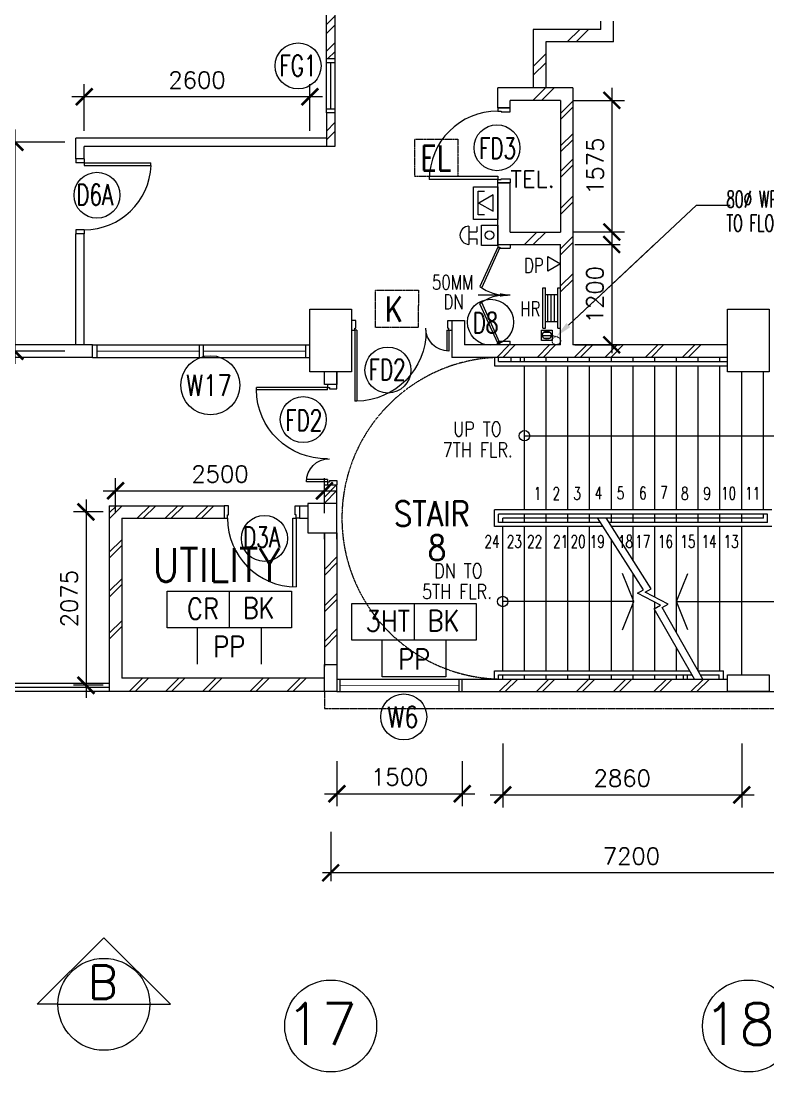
# Model space of a CAD drawing. Extents: x 2332957 to 2465864, y -1012926 to -914299.
# Drawn here: x 2412076 to 2421017, y -1001364 to -988787 of the extents above; entities that cross this region are included whole.
import ezdxf
from ezdxf.enums import TextEntityAlignment as Align

# ---------------------------------------------------------------- set-up
doc = ezdxf.new("R2010")
doc.units = 0
doc.header["$LTSCALE"] = 15
doc.header["$MEASUREMENT"] = 0
doc.header["$PDMODE"] = 34
for name, pattern in [('DASHDOT', [1, 0.5, -0.25, 0, -0.25]), ('DIVIDE', [1.25, 0.5, -0.25, 0, -0.25, 0, -0.25]), ('HIDDEN', [0.375, 0.25, -0.125])]:
    doc.linetypes.add(name, pattern=pattern)
doc.layers.get('0').update_dxf_attribs({"linetype": 'CONTINUOUS'})
doc.layers.get('DEFPOINTS').update_dxf_attribs({"linetype": 'CONTINUOUS'})
for name, color, linetype in [('-EL & K', 10, 'CONTINUOUS'), ('-FF', 240, 'CONTINUOUS'), ('AR', 7, 'CONTINUOUS'), ('COL', 3, 'CONTINUOUS'), ('DIM', 7, 'CONTINUOUS'), ('DOOR', 5, 'CONTINUOUS'), ('DR', 7, 'CONTINUOUS'), ('DR-T', 7, 'CONTINUOUS'), ('extension', 1, 'CONTINUOUS'), ('FG-T', 7, 'CONTINUOUS'), ('FIT', 5, 'CONTINUOUS'), ('GRID-T', 7, 'CONTINUOUS'), ('H', 1, 'CONTINUOUS'), ('hatch', 7, 'CONTINUOUS'), ('LEG-T', 7, 'CONTINUOUS'), ('LINE', 7, 'CONTINUOUS'), ('partition', 7, 'CONTINUOUS'), ('PIPE', 5, 'DIVIDE'), ('rail', 1, 'CONTINUOUS'), ('stair', 7, 'CONTINUOUS'), ('T25', 7, 'CONTINUOUS'), ('T50', 4, 'CONTINUOUS'), ('TEX', 2, 'CONTINUOUS'), ('WALL', 2, 'CONTINUOUS'), ('WIN', 5, 'CONTINUOUS'), ('WIN-T', 7, 'CONTINUOUS'), ('WP', 50, 'DIVIDE')]:
    doc.layers.add(name, color=color, linetype=linetype)
doc.styles.add('125', font='romans.shx', dxfattribs={"width": 0.9, "height": 225})
doc.styles.add('E', font='ROMANS.SHX', dxfattribs={"width": 0.9})
doc.styles.add('ROMANS', font='romans')
doc.styles.get("Standard").update_dxf_attribs({"font": 'ROMANS.SHX'})
doc.dimstyles.new('STANDARD$0', dxfattribs={"dimscale": 0, "dimtxt": 8, "dimasz": 6, "dimexe": 1, "dimexo": 1, "dimgap": 3, "dimtad": 1, "dimdec": 0, "dimlfac": -1, "dimrnd": 1, "dimzin": 0, "dimdsep": 46, "dimtxsty": 'Standard', "dimcen": 0, "dimclrd": 5, "dimclre": 250, "dimadec": 0, "dimazin": 0, "dimtfac": 1, "dimtdec": 4, "dimtofl": 0, "dimtmove": 0, "dimatfit": 3, "dimfxl": 1, "dimtolj": 1, "dimtzin": 0, "dimarcsym": 0})

# ---------------------------------------------------------------- blocks, each defined once
blk = doc.blocks.new('D1200')
at = {"layer": 'DR', "color": 7}
for p, q in [((37, 115), (37, 965)), ((62, 115), (62, 965)), ((1138, 115), (1138, 364)), ((1163, 115), (1163, 365)), ((0, 115), (37, 115)), ((37, 115), (37, 90)), ((62, 115), (37, 115)), ((37, 90), (50, 90)), ((50, 90), (50, 0)), ((1138, 115), (1163, 115)), ((1150, 90), (1150, 0)), ((1150, 90), (1163, 90)), ((1163, 115), (1163, 90)), ((1163, 115), (1200, 115))]:
    blk.add_line(p, q, dxfattribs=at)
blk.add_arc((1163, 90), 275, 90, 180, dxfattribs=at)
at = {"layer": 'WIN', "color": 7}
for p, q in [((62, 965), (37, 965)), ((62, 965), (62, 965)), ((50, 0), (0, 0)), ((1150, 0), (1200, 0))]:
    blk.add_line(p, q, dxfattribs=at)
blk.add_arc((50, 125), 840, 359.3227, 89.147, dxfattribs=at)
blk = doc.blocks.new('_ARCHTICK')
at = {"color": 0, "linetype": 'ByBlock', "const_width": 0.15}
blk.add_lwpolyline([(-0.5, -0.5), (0.5, 0.5)], dxfattribs=at)
blk = doc.blocks.new('*D211')
at = {"layer": 'DEFPOINTS', "color": 0, "transparency": 16777216}
for p in [(2415783, -998391), (2422983, -998391), (2415783, -998981)]:
    blk.add_point(p, dxfattribs=at)
at = {"layer": 'DIM', "color": 7, "lineweight": -2, "transparency": 16777216}
for p, q in [((2415783, -998491), (2415783, -999081)), ((2422983, -998491), (2422983, -999081)), ((2423083, -998981), (2415683, -998981))]:
    blk.add_line(p, q, dxfattribs=at)
at = {"layer": 'DIM', "color": 7, "lineweight": -2, "transparency": 16777216, "xscale": 200, "yscale": 200, "zscale": 200}
for p, rotation in [((2415783, -998981), 180.0000000117561), ((2422983, -998981), 1.175611608061899e-08)]:
    blk.add_blockref('_ARCHTICK', p, dxfattribs=dict(at, rotation=rotation))
at = {"layer": 'DIM', "color": 7, "transparency": 16777216, "insert": (2419383, -998781), "char_height": 200, "attachment_point": 5, "rotation": 0, "style": 'ROMANS'}
blk.add_mtext('\\A1;7200', dxfattribs=at)
blk = doc.blocks.new('*D212')
at = {"layer": 'DEFPOINTS', "color": 0, "transparency": 16777216}
for p in [(2418605, -991462), (2418605, -992662), (2419146, -992662)]:
    blk.add_point(p, dxfattribs=at)
at = {"layer": 'DIM', "color": 7, "lineweight": -2, "transparency": 16777216}
for p, q in [((2419146, -991362), (2419146, -992762)), ((2418705, -991462), (2419246, -991462)), ((2418705, -992662), (2419246, -992662))]:
    blk.add_line(p, q, dxfattribs=at)
at = {"layer": 'DIM', "color": 7, "lineweight": -2, "transparency": 16777216, "xscale": 200, "yscale": 200, "zscale": 200}
for p, rotation in [((2419146, -991462), 90), ((2419146, -992662), 270)]:
    blk.add_blockref('_ARCHTICK', p, dxfattribs=dict(at, rotation=rotation))
at = {"layer": 'DIM', "color": 7, "transparency": 16777216, "insert": (2418946, -992062), "char_height": 200, "attachment_point": 5, "rotation": 90, "style": 'ROMANS'}
blk.add_mtext('\\A1;1200', dxfattribs=at)
blk = doc.blocks.new('*D335')
at = {"layer": 'DEFPOINTS', "color": 0, "linetype": 'Continuous', "transparency": 16777216}
for p in [(2418533, -989737), (2418533, -991312), (2419148, -991312)]:
    blk.add_point(p, dxfattribs=at)
at = {"layer": 'stair', "color": 7, "linetype": 'Continuous', "lineweight": -2, "transparency": 16777216}
for p, q in [((2419148, -989587), (2419148, -991462)), ((2418683, -989737), (2419298, -989737)), ((2418683, -991312), (2419298, -991312))]:
    blk.add_line(p, q, dxfattribs=at)
at = {"layer": 'stair', "color": 7, "linetype": 'Continuous', "lineweight": -2, "transparency": 16777216, "xscale": 200, "yscale": 200, "zscale": 200}
for p, rotation in [((2419148, -989737), 90), ((2419148, -991312), 270)]:
    blk.add_blockref('_ARCHTICK', p, dxfattribs=dict(at, rotation=rotation))
at = {"layer": 'stair', "color": 7, "linetype": 'Continuous', "transparency": 16777216, "insert": (2418948, -990525), "char_height": 200, "attachment_point": 5, "rotation": 90, "style": 'ROMANS'}
blk.add_mtext('\\A1;1575', dxfattribs=at)
blk = doc.blocks.new('*D213')
at = {"layer": 'DEFPOINTS', "color": 0, "transparency": 16777216}
for p in [(2417842, -997285), (2420702, -997285), (2420702, -998049)]:
    blk.add_point(p, dxfattribs=at)
at = {"layer": 'DIM', "color": 7, "lineweight": -2, "transparency": 16777216}
for p, q in [((2417842, -997435), (2417842, -998199)), ((2420702, -997435), (2420702, -998199)), ((2417692, -998049), (2420852, -998049))]:
    blk.add_line(p, q, dxfattribs=at)
at = {"layer": 'DIM', "color": 7, "lineweight": -2, "transparency": 16777216, "xscale": 200, "yscale": 200, "zscale": 200, "rotation": 180}
blk.add_blockref('_ARCHTICK', (2417842, -998049), dxfattribs=at)
at = {"layer": 'DIM', "color": 7, "lineweight": -2, "transparency": 16777216, "xscale": 200, "yscale": 200, "zscale": 200}
blk.add_blockref('_ARCHTICK', (2420702, -998049), dxfattribs=at)
at = {"layer": 'DIM', "color": 7, "transparency": 16777216, "insert": (2419272, -997849), "char_height": 200, "attachment_point": 5, "style": 'ROMANS'}
blk.add_mtext('\\A1;2860', dxfattribs=at)
blk = doc.blocks.new('*D214')
at = {"layer": 'DEFPOINTS', "color": 0, "linetype": 'Continuous', "transparency": 16777216}
for p in [(2415858, -997493), (2417358, -997493), (2417358, -998034)]:
    blk.add_point(p, dxfattribs=at)
at = {"layer": 'WIN', "color": 7, "linetype": 'Continuous', "lineweight": -2, "transparency": 16777216}
for p, q in [((2415858, -997643), (2415858, -998184)), ((2417358, -997643), (2417358, -998184)), ((2415708, -998034), (2417508, -998034))]:
    blk.add_line(p, q, dxfattribs=at)
at = {"layer": 'WIN', "color": 7, "linetype": 'Continuous', "lineweight": -2, "transparency": 16777216, "xscale": 200, "yscale": 200, "zscale": 200, "rotation": 180}
blk.add_blockref('_ARCHTICK', (2415858, -998034), dxfattribs=at)
at = {"layer": 'WIN', "color": 7, "linetype": 'Continuous', "lineweight": -2, "transparency": 16777216, "xscale": 200, "yscale": 200, "zscale": 200}
blk.add_blockref('_ARCHTICK', (2417358, -998034), dxfattribs=at)
at = {"layer": 'WIN', "color": 7, "linetype": 'Continuous', "transparency": 16777216, "insert": (2416608, -997834), "char_height": 200, "attachment_point": 5, "style": 'ROMANS'}
blk.add_mtext('\\A1;1500', dxfattribs=at)
blk = doc.blocks.new('100FT')
at = {"layer": 'PIPE', "linetype": 'Continuous'}
blk.add_circle((0, 0), 50, dxfattribs=at)
at = {"layer": 'WP', "linetype": 'Continuous'}
for p, q in [((-37, 34), (37, 34)), ((-50, -3), (50, -3)), ((-34, -37), (34, -37))]:
    blk.add_line(p, q, dxfattribs=at)
blk = doc.blocks.new('A$C7CE3714C')
at = {"layer": 'FIT'}
blk.add_lwpolyline([(0, 0), (126, 0), (126, 126), (0, 126)], close=True, dxfattribs=at)
at = {"layer": 'FIT', "xscale": -1}
blk.add_blockref('100FT', (63, 66), dxfattribs=at)
blk = doc.blocks.new('*D147')
at = {"layer": 'DEFPOINTS', "color": 0, "linetype": 'Continuous', "transparency": 16777216}
for p in [(2415708, -994409), (2413208, -994826), (2415708, -994826)]:
    blk.add_point(p, dxfattribs=at)
at = {"layer": 'DIM', "color": 7, "linetype": 'Continuous', "lineweight": -2, "transparency": 16777216}
for p, q in [((2413208, -994676), (2413208, -994259)), ((2415708, -994676), (2415708, -994259)), ((2413058, -994409), (2415858, -994409))]:
    blk.add_line(p, q, dxfattribs=at)
at = {"layer": 'DIM', "color": 7, "linetype": 'Continuous', "lineweight": -2, "transparency": 16777216, "xscale": 200, "yscale": 200, "zscale": 200, "rotation": 180}
blk.add_blockref('_ARCHTICK', (2413208, -994409), dxfattribs=at)
at = {"layer": 'DIM', "color": 7, "linetype": 'Continuous', "lineweight": -2, "transparency": 16777216, "xscale": 200, "yscale": 200, "zscale": 200}
blk.add_blockref('_ARCHTICK', (2415708, -994409), dxfattribs=at)
at = {"layer": 'DIM', "color": 7, "linetype": 'Continuous', "transparency": 16777216, "insert": (2414458, -994209), "char_height": 200, "attachment_point": 5, "style": 'ROMANS'}
blk.add_mtext('\\A1;2500', dxfattribs=at)
blk = doc.blocks.new('*D148')
at = {"layer": 'DEFPOINTS', "color": 0, "linetype": 'Continuous', "transparency": 16777216}
for p in [(2413208, -994662), (2412854, -996737), (2413208, -996737)]:
    blk.add_point(p, dxfattribs=at)
at = {"layer": 'DIM', "color": 7, "linetype": 'Continuous', "lineweight": -2, "transparency": 16777216}
for p, q in [((2412854, -994512), (2412854, -996887)), ((2413058, -994662), (2412704, -994662)), ((2413058, -996737), (2412704, -996737))]:
    blk.add_line(p, q, dxfattribs=at)
at = {"layer": 'DIM', "color": 7, "linetype": 'Continuous', "lineweight": -2, "transparency": 16777216, "xscale": 200, "yscale": 200, "zscale": 200}
for p, rotation in [((2412854, -994662), 90), ((2412854, -996737), 270)]:
    blk.add_blockref('_ARCHTICK', p, dxfattribs=dict(at, rotation=rotation))
at = {"layer": 'DIM', "color": 7, "linetype": 'Continuous', "transparency": 16777216, "insert": (2412654, -995700), "char_height": 200, "attachment_point": 5, "rotation": 90, "style": 'ROMANS'}
blk.add_mtext('\\A1;2075', dxfattribs=at)
blk = doc.blocks.new('DR-900-B')
at = {"layer": 'DR'}
for p, q in [((0, 900), (-150, 900)), ((-150, 900), (-150, 860)), ((0, 850), (0, 900)), ((-150, 860), (-110, 860)), ((-110, 860), (-110, 850)), ((-110, 850), (0, 850)), ((-150, 40), (-970, 40)), ((-969, 80), (-150, 80)), ((-150, 80), (-150, 40)), ((-150, 40), (-110, 40)), ((-150, 0), (-150, 40)), ((0, 0), (-150, 0)), ((-110, 50), (0, 50)), ((-110, 40), (-110, 50)), ((0, 50), (0, 0))]:
    blk.add_line(p, q, dxfattribs=at)
blk.add_arc((-150, 40), 820, 90, 180, dxfattribs=at)
blk = doc.blocks.new('FG')
at = {"layer": 'LINE', "linetype": 'Continuous'}
for points in [[(0, 0), (50, 0), (50, 100), (0, 100)], [(600, 0), (650, 0), (650, 100), (600, 100)]]:
    blk.add_lwpolyline(points, close=True, dxfattribs=at)
at = {"layer": 'LINE', "color": 5, "linetype": 'Continuous'}
for points in [[(600, 100), (50, 100)], [(50, 0), (600, 0)]]:
    blk.add_lwpolyline(points, dxfattribs=at)
at = {"layer": 'LINE', "color": 1, "linetype": 'Continuous'}
blk.add_lwpolyline([(50, 50), (600, 50)], dxfattribs=at)
blk = doc.blocks.new('D900')
at = {"layer": 'DOOR', "color": 7}
for p, q in [((50, 100), (50, 899)), ((80, 899), (50, 899)), ((80, 100), (80, 899)), ((0, 100), (0, 0)), ((0, 100), (50, 100)), ((0, 0), (50, 0)), ((50, 100), (50, 0)), ((50, 100), (80, 100)), ((850, 100), (850, 0)), ((850, 100), (900, 100)), ((850, 0), (900, 0)), ((900, 100), (900, 0))]:
    blk.add_line(p, q, dxfattribs=at)
blk.add_arc((50, 100), 800, 0, 87.8509, dxfattribs=at)
blk = doc.blocks.new('*D160')
at = {"layer": 'DEFPOINTS', "color": 0, "linetype": 'Continuous', "transparency": 16777216}
for p in [(2412752, -990237), (2412002, -992738), (2412752, -992738)]:
    blk.add_point(p, dxfattribs=at)
at = {"layer": 'partition', "color": 7, "linetype": 'Continuous', "lineweight": -2, "transparency": 16777216}
for p, q in [((2412002, -990087), (2412002, -992888)), ((2412602, -990237), (2411852, -990237)), ((2412602, -992738), (2411852, -992738))]:
    blk.add_line(p, q, dxfattribs=at)
at = {"layer": 'partition', "color": 7, "linetype": 'Continuous', "lineweight": -2, "transparency": 16777216, "xscale": 200, "yscale": 200, "zscale": 200}
for p, rotation in [((2412002, -990237), 90), ((2412002, -992738), 270)]:
    blk.add_blockref('_ARCHTICK', p, dxfattribs=dict(at, rotation=rotation))
at = {"layer": 'partition', "color": 7, "linetype": 'Continuous', "transparency": 16777216, "insert": (2411802, -991488), "char_height": 200, "attachment_point": 5, "rotation": 90, "style": 'ROMANS'}
blk.add_mtext('\\A1;2500', dxfattribs=at)
blk = doc.blocks.new('*D162')
at = {"layer": 'DEFPOINTS', "color": 0, "linetype": 'Continuous', "transparency": 16777216}
for p in [(2412833, -989694), (2412833, -990252), (2415533, -990252)]:
    blk.add_point(p, dxfattribs=at)
at = {"layer": 'H', "color": 7, "linetype": 'Continuous', "lineweight": -2, "transparency": 16777216}
for p, q in [((2412833, -990102), (2412833, -989544)), ((2415533, -990102), (2415533, -989544)), ((2415683, -989694), (2412683, -989694))]:
    blk.add_line(p, q, dxfattribs=at)
at = {"layer": 'H', "color": 7, "linetype": 'Continuous', "lineweight": -2, "transparency": 16777216, "xscale": 200, "yscale": 200, "zscale": 200, "rotation": 180}
blk.add_blockref('_ARCHTICK', (2412833, -989694), dxfattribs=at)
at = {"layer": 'H', "color": 7, "linetype": 'Continuous', "lineweight": -2, "transparency": 16777216, "xscale": 200, "yscale": 200, "zscale": 200}
blk.add_blockref('_ARCHTICK', (2415533, -989694), dxfattribs=at)
at = {"layer": 'H', "color": 7, "linetype": 'Continuous', "transparency": 16777216, "insert": (2414183, -989494), "char_height": 200, "attachment_point": 5, "style": 'ROMANS'}
blk.add_mtext('\\A1;2600', dxfattribs=at)

msp = doc.modelspace()

# ---------------------------------------------------------------- hatches: boundary and pattern name
at = {"layer": 'hatch'}
h = msp.add_hatch(dxfattribs=at)
h.set_pattern_fill('ANSI32', color=0, scale=600, style=0)
h.set_pattern_definition([(45, (-351433.41, -154313.4), (-159.099026, 159.099026), []), (45, (-351327.35, -154313.4), (-159.099026, 159.099026), [])])
h.paths.add_polyline_path([(2414907.9, -985787.5), (2414907.9, -985812.5), (2415007.9, -985812.5), (2415007.9, -985512.5), (2414907.9, -985512.5)])
h.paths.add_polyline_path([(2415732.9, -987112.5), (2415732.9, -987412.5), (2415832.9, -987412.5), (2415832.9, -987012.5), (2414907.9, -987012.5), (2414907.9, -987112.5)])
h.paths.add_polyline_path([(2415732.9, -989237.5), (2415832.9, -989237.5), (2415832.9, -988062.5), (2415732.9, -988062.5)])
h.paths.add_polyline_path([(2415832.9, -989887.5), (2415732.9, -989887.5), (2415732.9, -990287.5), (2415832.9, -990287.5)])

# ---------------------------------------------------------------- linework, layer by layer
at = {"layer": '-EL & K', "color": 0, "linetype": 'HIDDEN'}
msp.add_lwpolyline([(2416788.7, -990200.5), (2417302.6, -990200.5), (2417302.6, -990647.6), (2416788.7, -990647.6)], close=True, dxfattribs=at)
at = {"layer": '-EL & K', "color": 0, "linetype": 'HIDDEN', "elevation": -2.3}
msp.add_lwpolyline([(2416318, -992006.5), (2416831.9, -992006.9), (2416831.5, -992454), (2416317.6, -992453.6)], close=True, dxfattribs=at)
at = {"layer": '-FF', "color": 0, "ltscale": 10}
for p, q in [((2417490.6, -991162), (2417490.6, -990770)), ((2417490.6, -990770), (2417782.9, -990770)), ((2417782.9, -990770), (2417782.9, -991162)), ((2417546.5, -991108), (2417546.5, -990825.4)), ((2417546.5, -990825.4), (2417625.5, -990825.4)), ((2417727.1, -990868.9), (2417557.8, -990966.7)), ((2417727.1, -991064.4), (2417727.1, -990868.9)), ((2417557.8, -990966.7), (2417727.1, -991064.4)), ((2417625.5, -991108), (2417546.5, -991108)), ((2417782.9, -991162), (2417490.6, -991162))]:
    msp.add_line(p, q, dxfattribs=at)
at = {"layer": '-FF', "color": 0}
for p, q in [((2417435.9, -991242.6), (2417435.9, -991460.8)), ((2417533.6, -991244.5), (2417533.6, -991312.1)), ((2417435.9, -991312.1), (2417533.6, -991312.1)), ((2417435.9, -991395.8), (2417533.6, -991395.8)), ((2417533.6, -991395.8), (2417533.6, -991460.7))]:
    msp.add_line(p, q, dxfattribs=at)
msp.add_lwpolyline([(2417782.9, -991474.2), (2417586.1, -991474.2), (2417586.1, -991229.2), (2417782.9, -991229.2)], close=True, dxfattribs=at)
msp.add_circle((2417684.1, -991350.3), 51.3, dxfattribs=at)
msp.add_arc((2417439.5, -991351.7), 109.2, 91.85513, 268.14487, dxfattribs=at)
at = {"color": 0, "linetype": 'Continuous'}
msp.add_line((2413207.9, -996812.5), (2410589.9, -996812.5), dxfattribs=at)
at = {"layer": 'AR', "color": 0}
for p, q in [((2412271.2, -1000554.4), (2413068.2, -999757.4)), ((2413865.2, -1000554.4), (2413068.2, -999757.4)), ((2412518.2, -1000554.4), (2413618.2, -1000554.4))]:
    msp.add_line(p, q, dxfattribs=at)
at = {"layer": 'AR', "color": 0, "linetype": 'Continuous'}
for p, q in [((2412518.2, -1000554.4), (2412271.2, -1000554.4)), ((2413618.2, -1000554.4), (2413865.2, -1000554.4))]:
    msp.add_line(p, q, dxfattribs=at)
msp.add_circle((2413068.2, -1000554.4), 550, dxfattribs=at)
at = {"layer": 'COL', "color": 0}
for points in [[(2415532.9, -992237.5), (2416032.9, -992237.5), (2416032.9, -992987.5), (2415532.9, -992987.5)], [(2421032.9, -992237.5), (2421032.9, -992987.5), (2420532.9, -992987.5), (2420532.9, -992237.5)], [(2415857.9, -994562.5), (2415507.9, -994562.5), (2415507.9, -994912.5), (2415857.9, -994912.5)], [(2415707.9, -996487.5), (2415857.9, -996487.5), (2415857.9, -996812.5), (2415707.9, -996812.5)], [(2420532.9, -996612.5), (2421032.9, -996612.5), (2421032.9, -996812.5), (2420532.9, -996812.5)]]:
    msp.add_lwpolyline(points, close=True, dxfattribs=at)
at = {"layer": 'DIM', "color": 0}
for p, q in [((2418320.6, -991981.3), (2418352.6, -991981.3)), ((2418500.9, -991981.3), (2418532.9, -991981.3)), ((2418352.6, -992061.3), (2418500.9, -992061.3)), ((2418352.6, -992381.3), (2418500.9, -992381.3)), ((2418320.6, -992461.3), (2418352.6, -992461.3)), ((2418500.9, -992461.3), (2418532.9, -992461.3))]:
    msp.add_line(p, q, dxfattribs=at)
at = {"layer": 'DOOR', "color": 0}
for p, q in [((2417782.9, -991492.5), (2417569.7, -991963.5)), ((2417803.7, -991506.4), (2417589.8, -991978.4)), ((2417782.9, -991467.5), (2417782.9, -991492.5)), ((2417782.9, -991492.5), (2417807.9, -991492.5)), ((2417803.7, -991506.4), (2417782.9, -991492.5)), ((2417807.9, -991492.5), (2417807.9, -991505.5)), ((2417807.9, -991505.5), (2417932.9, -991505.5)), ((2417932.9, -991467.5), (2417932.9, -991505.5)), ((2417803.7, -992628.7), (2417589.8, -992156.7)), ((2417782.9, -992642.5), (2417569.7, -992171.6)), ((2417803.7, -992618.6), (2417782.9, -992632.5)), ((2417782.9, -992632.5), (2417807.9, -992632.5)), ((2417782.9, -992657.5), (2417782.9, -992632.5)), ((2417807.9, -992632.5), (2417807.9, -992619.5)), ((2417807.9, -992619.5), (2417932.9, -992619.5)), ((2417932.9, -992657.5), (2417932.9, -992619.5))]:
    msp.add_line(p, q, dxfattribs=at)
for centre, start, end in [((2417876.6, -991570.1), 232.03455, 272.4491), ((2417876.6, -992564.9), 87.5509, 127.96545)]:
    msp.add_arc(centre, 499, start, end, dxfattribs=at)
at = {"layer": 'DR', "color": 0}
for p, q in [((2417932.9, -989825), (2417782.9, -989825)), ((2417782.9, -989825), (2417782.9, -989865)), ((2417782.9, -989865), (2417822.9, -989865)), ((2417822.9, -989865), (2417822.9, -989875)), ((2417822.9, -989875), (2417932.9, -989875)), ((2417932.9, -989875), (2417932.9, -989825)), ((2415732.9, -990187.5), (2412732.9, -990187.5)), ((2415732.9, -990287.5), (2412832.9, -990287.5)), ((2416963.9, -990645), (2417782.9, -990645)), ((2417782.9, -990645), (2417782.9, -990685)), ((2417782.9, -990685), (2416962.9, -990685)), ((2417782.9, -990685), (2417822.9, -990685)), ((2417782.9, -990725), (2417782.9, -990685)), ((2417932.9, -990725), (2417782.9, -990725)), ((2417822.9, -990675), (2417932.9, -990675)), ((2417822.9, -990685), (2417822.9, -990675)), ((2417932.9, -990675), (2417932.9, -990725)), ((2417932.9, -992066.4), (2417548.5, -992066.4))]:
    msp.add_line(p, q, dxfattribs=at)
msp.add_arc((2417782.9, -990685), 820, 90, 180, dxfattribs=at)
at = {"layer": 'DR-T', "color": 0, "linetype": 'Continuous'}
for centre in [(2417773.3, -990303.8), (2412985.5, -990872), (2417695.6, -992391.6), (2416467.1, -992964.1), (2415453.6, -993557.4), (2414990.4, -994979.4)]:
    msp.add_circle(centre, 275, dxfattribs=at)
at = {"layer": 'extension', "color": 0, "linetype": 'HIDDEN'}
for p, q in [((2415707.9, -996812.5), (2415707.9, -997012.5)), ((2415707.9, -997012.5), (2423252.1, -997012.5))]:
    msp.add_line(p, q, dxfattribs=at)
at = {"layer": 'FG-T', "color": 0, "linetype": 'Continuous'}
msp.add_circle((2415393.2, -989324.1), 275, dxfattribs=at)
at = {"layer": 'GRID-T', "color": 0}
for centre in [(2415782.9, -1000814.1), (2420782.9, -1000814.1)]:
    msp.add_circle(centre, 550, dxfattribs=at)
at = {"layer": 'H', "color": 0}
for p, q in [((2415857.9, -994335.5), (2415707.9, -994485.5)), ((2415857.9, -994406.2), (2415707.9, -994556.2)), ((2413217.1, -994587.5), (2413132.9, -994671.7)), ((2413287.9, -994587.5), (2413137.9, -994737.5)), ((2413618, -994587.5), (2413468, -994737.5)), ((2413688.7, -994587.5), (2413538.7, -994737.5)), ((2413953.1, -994587.5), (2413803.1, -994737.5)), ((2414023.9, -994587.5), (2413873.9, -994737.5)), ((2414314.6, -994587.5), (2414164.6, -994737.5)), ((2414385.3, -994587.5), (2414235.3, -994737.5)), ((2413282.9, -994994.8), (2413132.9, -995144.8)), ((2413282.9, -995065.5), (2413132.9, -995215.5)), ((2413282.9, -995461.1), (2413132.9, -995611.1)), ((2413282.9, -995531.8), (2413132.9, -995681.8)), ((2413282.9, -995963.8), (2413132.9, -996113.8)), ((2413282.9, -996034.5), (2413132.9, -996184.5))]:
    msp.add_line(p, q, dxfattribs=at)
at = {"layer": 'hatch', "color": 0}
for p, q in [((2418612.9, -989037.5), (2418762.9, -988887.5)), ((2418719, -989037.5), (2418869, -988887.5)), ((2418207.9, -989330.5), (2418357.9, -989180.5)), ((2418207.9, -989436.6), (2418357.9, -989286.6)), ((2418201.9, -989737.5), (2418351.9, -989587.5)), ((2418307.9, -989737.5), (2418457.9, -989587.5)), ((2418533, -989893.9), (2418683, -989743.9)), ((2418533, -989965.5), (2418683, -989815.5)), ((2418533, -990282.5), (2418683, -990132.5)), ((2418533, -990354.1), (2418683, -990204.1)), ((2418533, -990586.7), (2418683, -990436.7)), ((2418533, -990658.3), (2418683, -990508.3)), ((2418533, -990658.3), (2418683, -990508.3)), ((2418533, -991030.5), (2418683, -990880.5)), ((2418533, -991102.1), (2418683, -990952.1)), ((2418101.5, -991462.5), (2418251.5, -991312.5)), ((2418207.5, -991462.5), (2418357.5, -991312.5)), ((2418533, -991513.7), (2418683, -991363.7)), ((2418533, -991585.3), (2418683, -991435.3)), ((2418533, -991957.5), (2418683, -991807.5)), ((2418533, -992029.1), (2418683, -991879.1)), ((2417769.8, -992812.5), (2417919.8, -992662.5)), ((2417841.4, -992812.5), (2417991.4, -992662.5)), ((2418252.9, -992812.5), (2418402.9, -992662.5)), ((2418324.6, -992812.5), (2418474.6, -992662.5)), ((2418696.8, -992812.5), (2418846.8, -992662.5)), ((2418768.4, -992812.5), (2418918.4, -992662.5)), ((2419063.3, -992812.5), (2419213.3, -992662.5)), ((2419134.9, -992812.5), (2419284.9, -992662.5)), ((2419546.5, -992812.5), (2419696.5, -992662.5)), ((2419618.1, -992812.5), (2419768.1, -992662.5)), ((2419990.3, -992812.5), (2420140.3, -992662.5)), ((2420061.9, -992812.5), (2420211.9, -992662.5)), ((2415707.9, -995349.2), (2415857.9, -995199.2)), ((2415707.9, -995420.9), (2415857.9, -995270.9)), ((2415707.9, -995786.9), (2415857.9, -995636.9)), ((2415707.9, -995858.5), (2415857.9, -995708.5)), ((2415707.9, -996211.9), (2415857.9, -996061.9)), ((2415707.9, -996283.5), (2415857.9, -996133.5)), ((2413380.4, -996802.5), (2413530.4, -996652.5)), ((2413452.1, -996802.5), (2413602.1, -996652.5)), ((2413813.4, -996802.5), (2413963.4, -996652.5)), ((2413885.1, -996802.5), (2414035.1, -996652.5)), ((2414257.3, -996802.5), (2414407.3, -996652.5)), ((2414328.9, -996802.5), (2414478.9, -996652.5)), ((2414823.3, -996802.5), (2414973.3, -996652.5)), ((2414894.9, -996802.5), (2415044.9, -996652.5)), ((2415267.1, -996802.5), (2415417.1, -996652.5)), ((2415338.7, -996802.5), (2415488.7, -996652.5)), ((2417801.2, -996812.5), (2417951.2, -996662.5)), ((2417872.9, -996812.5), (2418022.9, -996662.5)), ((2418245.1, -996812.5), (2418395.1, -996662.5)), ((2418316.7, -996812.5), (2418466.7, -996662.5)), ((2418723.2, -996812.5), (2418873.2, -996662.5)), ((2418794.9, -996812.5), (2418944.9, -996662.5)), ((2419167.1, -996812.5), (2419317.1, -996662.5)), ((2419238.7, -996812.5), (2419388.7, -996662.5)), ((2419650.2, -996812.5), (2419800.2, -996662.5)), ((2419721.9, -996812.5), (2419871.9, -996662.5)), ((2420094.1, -996812.5), (2420244.1, -996662.5)), ((2420165.7, -996812.5), (2420315.7, -996662.5))]:
    msp.add_line(p, q, dxfattribs=at)
msp.add_solid([(2417807.9, -992087.3), (2417807.9, -992045.6), (2417932.9, -992066.4)], dxfattribs=at)
at = {"layer": 'LEG-T', "color": 0}
for p, q in [((2413825.1, -995609.6), (2415312.4, -995609.6)), ((2413825.1, -996047.6), (2413825.1, -995609.6)), ((2414568.7, -995609.6), (2414568.7, -996047.6)), ((2415312.4, -995609.6), (2415312.4, -996047.6)), ((2416036.6, -995759.2), (2417523.8, -995759.2)), ((2416036.6, -996197.2), (2416036.6, -995759.2)), ((2416780.2, -995759.2), (2416780.2, -996197.2)), ((2417523.8, -995759.2), (2417523.8, -996197.2)), ((2415312.4, -996047.6), (2413825.1, -996047.6)), ((2414188.7, -996485.6), (2414188.7, -996047.6)), ((2414948.7, -996047.6), (2414948.7, -996485.6)), ((2417523.8, -996197.2), (2416036.6, -996197.2)), ((2416400.2, -996635.2), (2416400.2, -996197.2)), ((2417160.2, -996197.2), (2417160.2, -996635.2)), ((2417160.2, -996635.2), (2416400.2, -996635.2))]:
    msp.add_line(p, q, dxfattribs=at)
at = {"layer": 'partition', "color": 0, "linetype": 'Continuous'}
for p, q in [((2412732.9, -990435.6), (2412732.9, -990187.5)), ((2412832.9, -990435.6), (2412832.9, -990287.5)), ((2412732.9, -992662.5), (2412732.9, -991335.6)), ((2412832.9, -992662.5), (2412832.9, -991335.6)), ((2412932.9, -992812.5), (2412932.9, -992662.5))]:
    msp.add_line(p, q, dxfattribs=at)
at = {"layer": 'rail', "color": 0}
for p, q in [((2413132.9, -996762.5), (2410657.9, -996762.5)), ((2410707.9, -996712.5), (2413132.9, -996712.5))]:
    msp.add_line(p, q, dxfattribs=at)
at = {"layer": 'stair', "color": 0, "linetype": 'Continuous'}
msp.add_line((2417782.9, -990725), (2417932.9, -990725), dxfattribs=at)
at = {"layer": 'stair', "color": 0}
for p, q in [((2417742.1, -992812.5), (2417742.1, -992912.5)), ((2417742.1, -992912.5), (2420532.9, -992912.5)), ((2417792.1, -992862.5), (2417792.1, -992812.5)), ((2417792.1, -992862.5), (2420532.9, -992862.5)), ((2417942.1, -992862.5), (2417942.1, -992812.5)), ((2418052.9, -992862.5), (2418052.9, -992812.5)), ((2418052.9, -992862.5), (2420532.9, -992862.5)), ((2418102.1, -992862.5), (2418102.1, -992812.5)), ((2418102.1, -994637.5), (2418102.1, -992912.5)), ((2418362.1, -992862.5), (2418362.1, -992812.5)), ((2418362.1, -994637.5), (2418362.1, -992912.5)), ((2418622.1, -992862.5), (2418622.1, -992812.5)), ((2418622.1, -994637.5), (2418622.1, -992912.5)), ((2418882.1, -992862.5), (2418882.1, -992812.5)), ((2418882.1, -994637.5), (2418882.1, -992912.5)), ((2419142.1, -992862.5), (2419142.1, -992812.5)), ((2419142.1, -994637.5), (2419142.1, -992912.5)), ((2419402.1, -992862.5), (2419402.1, -992812.5)), ((2419402.1, -994637.5), (2419402.1, -992912.5)), ((2419662.1, -992862.5), (2419662.1, -992812.5)), ((2419662.1, -994637.5), (2419662.1, -992912.5)), ((2419922.1, -992862.5), (2419922.1, -992812.5)), ((2419922.1, -994637.5), (2419922.1, -992912.5)), ((2420182.1, -992862.5), (2420182.1, -992812.5)), ((2420182.1, -994637.5), (2420182.1, -992912.5)), ((2420442.1, -992862.5), (2420442.1, -992812.5)), ((2420442.1, -994637.5), (2420442.1, -992912.5)), ((2420702.1, -994637.5), (2420702.1, -992987.5)), ((2420962.1, -994637.5), (2420962.1, -992987.5)), ((2418102.1, -993750), (2422049.7, -993750)), ((2421062.1, -994637.5), (2417742.1, -994637.5)), ((2417742.1, -994837.5), (2417742.1, -994637.5)), ((2421012.1, -994687.5), (2417792.1, -994687.5)), ((2417792.1, -994787.5), (2417792.1, -994687.5)), ((2419012.3, -994787.5), (2417792.1, -994787.5)), ((2420962.1, -994737.5), (2417842.1, -994737.5)), ((2417842.1, -994787.5), (2417842.1, -994737.5)), ((2418102.1, -994737.5), (2418102.1, -994687.5)), ((2418102.1, -994787.5), (2418102.1, -994737.5)), ((2418362.1, -994737.5), (2418362.1, -994687.5)), ((2418362.1, -994787.5), (2418362.1, -994737.5)), ((2418622.1, -994737.5), (2418622.1, -994687.5)), ((2418622.1, -994737.5), (2418622.1, -994687.5)), ((2418622.1, -994787.5), (2418622.1, -994737.5)), ((2418882.1, -994737.5), (2418882.1, -994687.5)), ((2418882.1, -994737.5), (2418882.1, -994687.5)), ((2418882.1, -994787.5), (2418882.1, -994737.5)), ((2421012.1, -994787.5), (2419112.9, -994787.5)), ((2419137.9, -994787.5), (2419139.9, -994787.5)), ((2419142.1, -994787.5), (2419142.1, -994687.5)), ((2420962.1, -994737.5), (2419162.8, -994737.5)), ((2419402.1, -994737.5), (2419402.1, -994687.5)), ((2419402.1, -994787.5), (2419402.1, -994737.5)), ((2419402.1, -994787.5), (2419402.1, -994741.9)), ((2419662.1, -994737.5), (2419662.1, -994687.5)), ((2419662.1, -994787.5), (2419662.1, -994737.5)), ((2419662.1, -994787.5), (2419662.1, -994737.5)), ((2419922.1, -994737.5), (2419922.1, -994687.5)), ((2419922.1, -994787.5), (2419922.1, -994737.5)), ((2419922.1, -994787.5), (2419922.1, -994737.5)), ((2420182.1, -994737.5), (2420182.1, -994687.5)), ((2420182.1, -994787.5), (2420182.1, -994737.5)), ((2420182.1, -994787.5), (2420182.1, -994737.5)), ((2420442.1, -994737.5), (2420442.1, -994687.5)), ((2420442.1, -994787.5), (2420442.1, -994737.5)), ((2420442.1, -994787.5), (2420442.1, -994737.5)), ((2420702.1, -994737.5), (2420702.1, -994687.5)), ((2420702.1, -994787.5), (2420702.1, -994737.5)), ((2420702.1, -994787.5), (2420702.1, -994737.5)), ((2420962.1, -994737.5), (2420962.1, -994687.5)), ((2421012.1, -994787.5), (2421012.1, -994687.5)), ((2419044.2, -994837.5), (2417742.1, -994837.5)), ((2417842.1, -996562.5), (2417842.1, -994837.5)), ((2418102.1, -996562.5), (2418102.1, -994837.5)), ((2418362.1, -996562.5), (2418362.1, -994837.5)), ((2418622.1, -996562.5), (2418622.1, -994837.5)), ((2418882.1, -996562.5), (2418882.1, -994837.5)), ((2421062.1, -994837.5), (2419144.8, -994837.5)), ((2421062.1, -994837.5), (2419144.8, -994837.5)), ((2419402.1, -995240.2), (2419402.1, -994837.5)), ((2419662.1, -995682.5), (2419662.1, -994837.5)), ((2419922.1, -996109.7), (2419922.1, -994837.5)), ((2420182.1, -996562.5), (2420182.1, -994837.5)), ((2420442.1, -996562.5), (2420442.1, -994837.5)), ((2420702.1, -996612.5), (2420702.1, -994837.5)), ((2419142.1, -996562.5), (2419142.1, -994991.1)), ((2419402.1, -996562.5), (2419402.1, -995398.6)), ((2419410.5, -995734.1), (2417842.1, -995734.1)), ((2419662.1, -996562.5), (2419662.1, -995744.6)), ((2419922.1, -995734.1), (2422049.7, -995734.1)), ((2419922.1, -996562.5), (2419922.1, -996285.5)), ((2417742.1, -996562.5), (2420080.5, -996562.5)), ((2417742.1, -996662.5), (2417742.1, -996562.5)), ((2420181, -996562.5), (2420482.9, -996562.5)), ((2420482.9, -996662.5), (2420482.9, -996562.5)), ((2417792.1, -996612.5), (2420109, -996612.5)), ((2417792.1, -996662.5), (2417792.1, -996612.5)), ((2417842.1, -996662.5), (2417842.1, -996612.5)), ((2418102.1, -996662.5), (2418102.1, -996612.5)), ((2418362.1, -996662.5), (2418362.1, -996612.5)), ((2418622.1, -996662.5), (2418622.1, -996612.5)), ((2418882.1, -996662.5), (2418882.1, -996612.5)), ((2419142.1, -996662.5), (2419142.1, -996612.5)), ((2419402.1, -996662.5), (2419402.1, -996612.5)), ((2419662.1, -996662.5), (2419662.1, -996612.5)), ((2419922.1, -996662.5), (2419922.1, -996612.5)), ((2420000.5, -996612.5), (2420000.5, -996662.5)), ((2420050.5, -996612.5), (2420050.5, -996662.5)), ((2420209.6, -996612.5), (2420432.9, -996612.5)), ((2420432.9, -996662.5), (2420432.9, -996612.5))]:
    msp.add_line(p, q, dxfattribs=at)
for points in [[(2420137.6, -996662.5), (2419656.4, -995820.6), (2419728.6, -995779.4), (2419455.1, -995636.2), (2419527.4, -995594.9), (2418977.6, -994733.2)], [(2420238.2, -996662.5), (2419749.3, -995807.2), (2419821.5, -995766), (2419548, -995622.8), (2419620.2, -995581.5), (2419078.1, -994733.2)]]:
    msp.add_lwpolyline(points, dxfattribs=at)
at = {"layer": 'stair', "color": 0, "linetype": 'Continuous'}
for points in [[(2419275.7, -996071.2), (2419410.5, -995734.1), (2419275.7, -995397)], [(2420056.9, -996071.2), (2419922.1, -995734.1), (2420056.9, -995397)]]:
    msp.add_lwpolyline(points, dxfattribs=at)
for centre in [(2418102.1, -993750), (2417842.1, -995734.1)]:
    msp.add_circle(centre, 62.5, dxfattribs=at)
at = {"layer": 'stair', "color": 0, "linetype": 'HIDDEN'}
msp.add_arc((2417842.1, -994737.5), 1925, 90, 270, dxfattribs=at)
at = {"layer": 'WALL', "color": 0}
for p, q in [((2415732.9, -989237.5), (2415732.9, -988012.5)), ((2415832.9, -988012.5), (2415832.9, -989237.5)), ((2418207.9, -988887.5), (2418207.9, -989587.5)), ((2419017.9, -988887.5), (2418207.9, -988887.5)), ((2419017.9, -988887.5), (2419017.9, -988787.5)), ((2419167.9, -989037.5), (2419167.9, -988787.5)), ((2418357.9, -989037.5), (2418357.9, -989587.5)), ((2419167.9, -989037.5), (2418357.9, -989037.5)), ((2417782.9, -989825), (2417782.9, -989587.5)), ((2418682.9, -989587.5), (2417782.9, -989587.5)), ((2418682.9, -989587.5), (2418682.9, -992662.5)), ((2417932.9, -989825), (2417932.9, -989737.5)), ((2418532.9, -989737.5), (2417932.9, -989737.5)), ((2418532.9, -989737.5), (2418532.9, -991312.5)), ((2415732.9, -989887.5), (2415732.9, -990287.5)), ((2415832.9, -989887.5), (2415832.9, -990287.5)), ((2417782.9, -989825), (2417932.9, -989825)), ((2418532.9, -989912.5), (2418532.9, -991312.5)), ((2415832.9, -990287.5), (2415732.9, -990287.5)), ((2417782.9, -991312.5), (2417782.9, -990725)), ((2417932.9, -991312.5), (2417932.9, -990725)), ((2417782.9, -991462.5), (2417782.9, -991312.5)), ((2417932.9, -991312.5), (2418532.9, -991312.5)), ((2417782.9, -991462.5), (2418532.9, -991462.5)), ((2418532.9, -992662.5), (2418532.9, -991462.5)), ((2418532.9, -992514.4), (2418532.9, -991877.7)), ((2418320.6, -992461.3), (2418320.6, -991981.3)), ((2418352.6, -992461.3), (2418352.6, -991981.3)), ((2418500.9, -992461.3), (2418500.9, -991981.3)), ((2418380.9, -992381.3), (2418380.9, -992061.3)), ((2418420.9, -992381.3), (2418420.9, -992061.3)), ((2418460.9, -992381.3), (2418460.9, -992061.3)), ((2417232.9, -992372.5), (2417232.9, -992812.5)), ((2417232.9, -992372.5), (2417382.9, -992372.5)), ((2417382.9, -992372.5), (2417382.9, -992662.5)), ((2412932.9, -992662.5), (2411032.9, -992662.5)), ((2418532.9, -992662.5), (2417382.9, -992662.5)), ((2420532.9, -992662.5), (2418682.9, -992662.5)), ((2412932.9, -992812.5), (2411032.9, -992812.5)), ((2420532.9, -992812.5), (2417232.9, -992812.5)), ((2415707.9, -993137.5), (2415707.9, -992987.5)), ((2415707.9, -993137.5), (2415707.9, -992987.5)), ((2415857.9, -992987.5), (2415857.9, -993137.5)), ((2415857.9, -993137.5), (2415857.9, -992987.5)), ((2415857.9, -992987.5), (2415857.9, -993137.5)), ((2415857.9, -993137.5), (2415857.9, -992987.5)), ((2415857.9, -993137.5), (2415707.9, -993137.5)), ((2415857.9, -993137.5), (2415707.9, -993137.5)), ((2415707.9, -994487.5), (2415707.9, -994337.5)), ((2415707.9, -994337.5), (2415857.9, -994337.5)), ((2415707.9, -994562.5), (2415707.9, -994337.5)), ((2415857.9, -994637.5), (2415857.9, -994335.5)), ((2415857.9, -994487.5), (2415857.9, -994337.5)), ((2413132.9, -994587.5), (2413132.9, -996812.5)), ((2413132.9, -994587.5), (2414507.9, -994587.5)), ((2415407.9, -994587.5), (2415507.9, -994587.5)), ((2413282.9, -994737.5), (2413282.9, -996652.5)), ((2413282.9, -994737.5), (2414507.9, -994737.5)), ((2415407.9, -994737.5), (2415507.9, -994737.5)), ((2415707.9, -994987.5), (2415707.9, -994912.5)), ((2415707.9, -994912.5), (2415707.9, -996512.5)), ((2415857.9, -994987.5), (2415857.9, -994912.5)), ((2415857.9, -994912.5), (2415857.9, -996512.5)), ((2415707.9, -996652.5), (2413282.9, -996652.5)), ((2417357.9, -996662.5), (2420532.9, -996662.5)), ((2417357.9, -996812.5), (2417357.9, -996662.5)), ((2415707.9, -996812.5), (2413132.9, -996812.5)), ((2417357.9, -996812.5), (2421327.1, -996812.5))]:
    msp.add_line(p, q, dxfattribs=at)
msp.add_lwpolyline([(2418380.2, -991782.4), (2418380.2, -991606), (2418532.9, -991694.2)], close=True, dxfattribs=at)
at = {"layer": 'WIN', "color": 0}
for p, q in [((2412932.9, -992662.5), (2415532.9, -992662.5)), ((2412982.9, -992662.5), (2412982.9, -992812.5)), ((2414207.9, -992662.5), (2414207.9, -992812.5)), ((2414257.9, -992662.5), (2414257.9, -992812.5)), ((2415482.9, -992662.5), (2415482.9, -992812.5)), ((2412932.9, -992812.5), (2415532.9, -992812.5)), ((2415857.9, -996662.5), (2417357.9, -996662.5)), ((2415895.9, -996812.5), (2415895.9, -996662.5)), ((2417319.9, -996812.5), (2417319.9, -996662.5)), ((2415857.9, -996812.5), (2417357.9, -996812.5))]:
    msp.add_line(p, q, dxfattribs=at)
at = {"layer": 'WIN', "color": 0, "const_width": 10, "flags": 128}
for points in [[(2412982.9, -992737.5), (2414207.9, -992737.5)], [(2414257.9, -992737.5), (2415482.9, -992737.5)], [(2415895.9, -996737.5), (2417319.9, -996737.5)]]:
    msp.add_lwpolyline(points, dxfattribs=at)
at = {"layer": 'WIN-T', "color": 0, "linetype": 'Continuous'}
for centre, radius in [((2414343.1, -993145.6), 353.2), ((2416657.5, -997114.3), 275)]:
    msp.add_circle(centre, radius, dxfattribs=at)
at = {"layer": 'WP', "color": 0, "linetype": 'Continuous'}
for p, q in [((2418627.9, -992426.8), (2420160.5, -990990.5)), ((2420160.5, -990990.5), (2420564.6, -990990.5)), ((2420160.5, -990990.5), (2420564.6, -990990.5)), ((2418627.9, -992426.8), (2419683.5, -991437.5))]:
    msp.add_line(p, q, dxfattribs=at)
at = {"layer": 'WP', "color": 0}
msp.add_line((2418432.9, -992549.5), (2418482, -992563.5), dxfattribs=at)
msp.add_circle((2418482, -992613.5), 50, dxfattribs=at)
at = {"layer": 'WP', "color": 0, "linetype": 'Continuous'}
msp.add_solid([(2418650.7, -992451.1), (2418605.1, -992402.4), (2418482, -992563.5)], dxfattribs=at)
msp.add_solid([(2418650.7, -992451.1), (2418605.1, -992402.4), (2418482, -992563.5)], dxfattribs=at)

# ---------------------------------------------------------------- block references
at = {"layer": 'DR', "color": 0, "linetype": 'Continuous', "xscale": -1}
for p, rotation in [((2416032.9, -992372.5), 180), ((2415857.9, -993137.5), 90)]:
    msp.add_blockref('D1200', p, dxfattribs=dict(at, rotation=rotation))
at = {"layer": 'LINE', "color": 0, "linetype": 'Continuous', "xscale": -1, "rotation": 270}
msp.add_blockref('FG', (2415732.9, -989887.5), dxfattribs=at)
at = {"layer": 'stair', "color": 0, "rotation": 270}
msp.add_blockref('D900', (2412732.9, -990435.6), dxfattribs=at)
at = {"layer": 'T25', "color": 0, "xscale": -1}
msp.add_blockref('A$C7CE3714C', (2418432.9, -992612.5), dxfattribs=at)
at = {"layer": 'WALL', "color": 0, "linetype": 'Continuous', "rotation": 90}
msp.add_blockref('DR-900-B', (2415407.9, -994587.5), dxfattribs=at)

# ---------------------------------------------------------------- texts
at = {"layer": '-EL & K', "color": 0, "linetype": 'HIDDEN', "style": 'E', "width": 0.8}
msp.add_text('EL', height=300, dxfattribs=at).set_placement((2416855.3, -990577.6))
msp.add_text('K', height=300, rotation=359.95133, dxfattribs=at).set_placement((2416429.1, -992383.7, -2.3))
at = {"layer": 'AR', "color": 0, "style": 'ROMANS'}
msp.add_text('B', height=400, dxfattribs=at).set_placement((2412874, -1000489.2))
at = {"layer": 'DR-T', "color": 0, "style": 'ROMANS', "width": 0.7}
for s, p in [('FD3', (2417558.6, -990436.1)), ('D6A', (2412736.8, -990991.5)), ('D8', (2417480.9, -992523.9)), ('FD2', (2416237.4, -993085.2)), ('FD2', (2415238.9, -993689.7))]:
    msp.add_text(s, height=250, dxfattribs=at).set_placement(p)
msp.add_text('D3A', height=250, rotation=0, dxfattribs=at).set_placement((2414733.4, -995089))
at = {"layer": 'FG-T', "color": 0, "style": 'ROMANS', "width": 0.7}
msp.add_text('FG1', height=250, dxfattribs=at).set_placement((2415169.8, -989446.2))
at = {"layer": 'GRID-T', "color": 0, "style": 'ROMANS'}
for s, p in [('17', (2415243.7, -1001039.8)), ('18', (2420243.7, -1001039.8))]:
    msp.add_text(s, height=500, dxfattribs=at).set_placement(p)
at = {"layer": 'LEG-T', "color": 0, "style": 'ROMANS', "width": 0.85}
for s, p in [('BK', (2414920.1, -995812.6, 1555)), ('CR', (2414253.9, -995818.7, 1555)), ('3HT', (2416465.4, -995968.3, 1555)), ('BK', (2417131.5, -995962.2, 1555)), ('PP', (2414568.2, -996274.6, 1555)), ('PP', (2416779.6, -996424.1, 1555))]:
    msp.add_text(s, height=250, dxfattribs=at).set_placement(p, align=Align.MIDDLE)
at = {"layer": 'stair', "color": 0, "linetype": 'Continuous', "style": 'ROMANS'}
for s, height, width, p in [('UP TO', 175, 0.8, (2417248.6, -993757.8)), ('7TH FLR.', 175, 0.8, (2417123.8, -994007.1)), ('1', 150, 0.7, (2418213.5, -994515.5)), ('1', 150, 0.7, (2418213.5, -994515.5)), ('2', 150, 0.7, (2418438.1, -994516)), ('2', 150, 0.7, (2418438.1, -994516)), ('3', 150, 0.7, (2418687.6, -994516)), ('3', 150, 0.7, (2418687.6, -994516)), ('4', 150, 0.7, (2418941.2, -994510.8)), ('4', 150, 0.7, (2418941.2, -994510.8)), ('5', 150, 0.7, (2419207.6, -994510.8)), ('5', 150, 0.7, (2419207.6, -994510.8)), ('6', 150, 0.7, (2419474.1, -994510.8)), ('6', 150, 0.7, (2419474.1, -994510.8)), ('7', 150, 0.7, (2419727.6, -994505.5)), ('7', 150, 0.7, (2419727.6, -994505.5)), ('8', 150, 0.7, (2419977.1, -994516)), ('8', 150, 0.7, (2419977.1, -994516)), ('9', 150, 0.7, (2420243.6, -994516)), ('9', 150, 0.7, (2420243.6, -994516)), ('10', 150, 0.7, (2420455.5, -994514.1)), ('10', 150, 0.7, (2420455.5, -994514.1)), ('11', 150, 0.7, (2420743.6, -994514.1)), ('11', 150, 0.7, (2420743.6, -994514.1)), ('24', 150, 0.7, (2417623.2, -995091.7)), ('23', 150, 0.7, (2417890.6, -995091.7)), ('22', 150, 0.7, (2418134.2, -995090.2)), ('21', 150, 0.7, (2418444.9, -995091.7)), ('20', 150, 0.7, (2418654.2, -995090.2)), ('19', 150, 0.7, (2418883, -995091.7)), ('18', 150, 0.7, (2419221.6, -995091.7)), ('17', 150, 0.7, (2419427.4, -995091.7)), ('16', 150, 0.7, (2419699.9, -995091.7)), ('15', 150, 0.7, (2419967.5, -995091.7)), ('14', 150, 0.7, (2420221.7, -995091.7)), ('13', 150, 0.7, (2420485.4, -995091.7)), ('DN TO', 175, 0.8, (2417021.6, -995453.9)), ('5TH FLR.', 175, 0.8, (2416875.6, -995703.2))]:
    msp.add_text(s, height=height, dxfattribs=dict(at, width=width)).set_placement(p)
at = {"layer": 'T25', "color": 0, "style": 'ROMANS'}
msp.add_text('TEL.', height=200, dxfattribs=at).set_placement((2417934.5, -990780.4))
at = {"layer": 'T50', "color": 0, "style": 'ROMANS', "width": 0.85}
for s, height, p in [('STAIR', 300, (2416539.2, -994834.2)), ('8', 300, (2416945.9, -995240.5)), ('UTILITY', 400, (2413651, -995497.4))]:
    msp.add_text(s, height=height, dxfattribs=at).set_placement(p)
at = {"layer": 'TEX', "color": 0, "ltscale": 0.5, "style": 'ROMANS', "width": 0.75}
for s, p in [('DP', (2418095.6, -991801)), ('50MM ', (2416995.1, -992002.2)), ('50MM ', (2416995.1, -992002.2)), ('DN', (2417132.6, -992235.6)), ('DN', (2417132.6, -992235.6)), ('HR', (2418051, -992320.3))]:
    msp.add_text(s, height=175, dxfattribs=at).set_placement(p)
at = {"layer": 'WIN-T', "color": 0, "style": 'ROMANS', "width": 0.8}
for s, p in [('W17', (2414049.8, -993271.4)), ('W6', (2416456.8, -997240.2))]:
    msp.add_text(s, height=250, dxfattribs=at).set_placement(p)
at = {"layer": 'WP', "color": 0, "linetype": 'DASHDOT', "style": '125', "width": 0.6}
for s, p in [('80%%C WP DROPPER', (2420518.4, -991019.7)), ('TO FLOOR BELOW', (2420518.4, -991306.8))]:
    msp.add_text(s, height=200, dxfattribs=at).set_placement(p)

# ---------------------------------------------------------------- dimensions: what is measured, and where the dimension line sits
at = {"layer": 'DIM', "color": 0}
dim = msp.add_linear_dim(base=(2419145.7, -992662.5), p1=(2418605.1, -991462.5), p2=(2418605.1, -992662.5), angle=90, dimstyle='STANDARD$0', override={"dimscale": 100, "dimtxt": 2, "dimasz": 2, "dimgap": 1, "dimtxsty": 'ROMANS', "dimblk": 'ARCHTICK', "dimdle": 1, "dimclrd": 7, "dimclre": 7, "dimclrt": 7, "dimtdec": 0, "dimtmove": 2}, dxfattribs=at)
dim.commit()
dim.dimension.update_dxf_attribs({"geometry": '*D212', "text_midpoint": (2418945.7, -992062.5)})
at = {"layer": 'DIM', "color": 0, "linetype": 'Continuous'}
dim = msp.add_linear_dim(base=(2415707.9, -994409.4), p1=(2413207.9, -994825.5), p2=(2415707.9, -994825.5), dimstyle='STANDARD$0', override={"dimscale": 100, "dimtxt": 2, "dimasz": 2, "dimexe": 1.5, "dimexo": 1.5, "dimgap": 1, "dimtxsty": 'ROMANS', "dimblk": 'ARCHTICK', "dimdle": 1.5, "dimclrd": 7, "dimclre": 7, "dimclrt": 7, "dimtdec": 0, "dimtmove": 2}, dxfattribs=at)
dim.commit()
dim.dimension.update_dxf_attribs({"geometry": '*D147', "text_midpoint": (2414457.9, -994209.4)})
dim = msp.add_linear_dim(base=(2412854.4, -996737.5), p1=(2413207.9, -994662.5), p2=(2413207.9, -996737.5), angle=90, dimstyle='STANDARD$0', override={"dimscale": 100, "dimtxt": 2, "dimasz": 2, "dimexe": 1.5, "dimexo": 1.5, "dimgap": 1, "dimtxsty": 'ROMANS', "dimblk": 'ARCHTICK', "dimdle": 1.5, "dimclrd": 7, "dimclre": 7, "dimclrt": 7, "dimtdec": 0, "dimtmove": 2}, dxfattribs=at)
dim.commit()
dim.dimension.update_dxf_attribs({"geometry": '*D148', "text_midpoint": (2412654.4, -995700)})
at = {"layer": 'DIM', "color": 0}
dim = msp.add_linear_dim(base=(2420702.1, -998048.9), p1=(2417842.1, -997285.3), p2=(2420702.1, -997285.3), dimstyle='STANDARD$0', override={"dimscale": 100, "dimtxt": 2, "dimasz": 2, "dimexe": 1.5, "dimexo": 1.5, "dimgap": 1, "dimtxsty": 'ROMANS', "dimblk": 'ARCHTICK', "dimdle": 1.5, "dimclrd": 7, "dimclre": 7, "dimclrt": 7, "dimtdec": 0, "dimtmove": 2}, dxfattribs=at)
dim.commit()
dim.dimension.update_dxf_attribs({"geometry": '*D213', "text_midpoint": (2419272.1, -997848.9)})
dim = msp.add_aligned_dim(p1=(2422982.9, -998390.7), p2=(2415782.9, -998390.7), distance=590.5, dimstyle='STANDARD$0', override={"dimscale": 100, "dimtxt": 2, "dimasz": 2, "dimgap": 1, "dimtxsty": 'ROMANS', "dimblk": 'ARCHTICK', "dimdle": 1, "dimclrd": 7, "dimclre": 7, "dimclrt": 7, "dimtdec": 0, "dimtmove": 2}, dxfattribs=at)
dim.commit()
dim.dimension.update_dxf_attribs({"geometry": '*D211', "text_midpoint": (2419382.9, -998781.2)})
at = {"layer": 'H', "color": 0, "linetype": 'Continuous'}
dim = msp.add_linear_dim(base=(2412832.9, -989694.4), p1=(2415532.9, -990252.5), p2=(2412832.9, -990252.5), text='2600', dimstyle='STANDARD$0', override={"dimscale": 100, "dimtxt": 2, "dimasz": 2, "dimexe": 1.5, "dimexo": 1.5, "dimgap": 1, "dimtxsty": 'ROMANS', "dimblk": 'ARCHTICK', "dimdle": 1.5, "dimclrd": 7, "dimclre": 7, "dimclrt": 7, "dimtdec": 0, "dimtmove": 2}, dxfattribs=at)
dim.commit()
dim.dimension.update_dxf_attribs({"geometry": '*D162', "text_midpoint": (2414182.9, -989494.4)})
at = {"layer": 'partition', "color": 0, "linetype": 'Continuous'}
dim = msp.add_linear_dim(base=(2412002, -992738.5), p1=(2412751.9, -990237.5), p2=(2412751.9, -992738.5), angle=90, text='2500', dimstyle='STANDARD$0', override={"dimscale": 100, "dimtxt": 2, "dimasz": 2, "dimexe": 1.5, "dimexo": 1.5, "dimgap": 1, "dimtxsty": 'ROMANS', "dimblk": 'ARCHTICK', "dimdle": 1.5, "dimclrd": 7, "dimclre": 7, "dimclrt": 7, "dimtdec": 0, "dimtmove": 2}, dxfattribs=at)
dim.commit()
dim.dimension.update_dxf_attribs({"geometry": '*D160', "text_midpoint": (2411802, -991488)})
at = {"layer": 'stair', "color": 0, "linetype": 'Continuous'}
dim = msp.add_linear_dim(base=(2419148.1, -991312.5), p1=(2418532.9, -989737.5), p2=(2418532.9, -991312.5), angle=90, dimstyle='STANDARD$0', override={"dimscale": 100, "dimtxt": 2, "dimasz": 2, "dimexe": 1.5, "dimexo": 1.5, "dimgap": 1, "dimtxsty": 'ROMANS', "dimblk": 'ARCHTICK', "dimdle": 1.5, "dimclrd": 7, "dimclre": 7, "dimclrt": 7, "dimtdec": 0, "dimtmove": 2}, dxfattribs=at)
dim.commit()
dim.dimension.update_dxf_attribs({"geometry": '*D335', "text_midpoint": (2418948.1, -990525)})
at = {"layer": 'WIN', "color": 0, "linetype": 'Continuous'}
dim = msp.add_linear_dim(base=(2417357.9, -998034), p1=(2415857.9, -997492.5), p2=(2417357.9, -997492.5), dimstyle='STANDARD$0', override={"dimscale": 100, "dimtxt": 2, "dimasz": 2, "dimexe": 1.5, "dimexo": 1.5, "dimgap": 1, "dimtxsty": 'ROMANS', "dimblk": 'ARCHTICK', "dimdle": 1.5, "dimclrd": 7, "dimclre": 7, "dimclrt": 7, "dimtdec": 0, "dimtmove": 2}, dxfattribs=at)
dim.commit()
dim.dimension.update_dxf_attribs({"geometry": '*D214', "text_midpoint": (2416607.9, -997834)})

doc.saveas('drawing.dxf')
